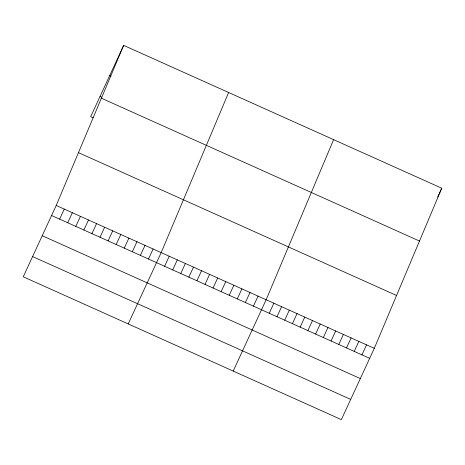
<?xml version="1.0" encoding="UTF-8"?>
<svg xmlns="http://www.w3.org/2000/svg" width="465" height="465" viewBox="0 0 465 465"><rect width="100%" height="100%" fill="white"/><g stroke="black" fill="none" stroke-linecap="round" stroke-linejoin="round"><path stroke-width="0.7" d="M56.201 205.478L123.649 45.372L441.75 188.209L374.302 348.32L341.351 419.628L23.25 276.791L56.201 205.478L374.302 348.32M228.623 92.506L161.175 252.617L128.224 323.925M333.597 139.645L266.149 299.751L233.198 371.064M123.649 45.372L90.698 116.68L93.18 117.796M59.642 219.125L64.275 209.105M67.721 222.752L72.348 212.732M75.795 226.379L80.428 216.359M83.869 230.006L88.501 219.98M91.942 233.633L96.575 223.607M100.016 237.26L104.648 227.234M108.095 240.882L112.728 230.861M116.169 244.509L120.801 234.488M124.242 248.136L128.875 238.115M132.316 251.763L136.948 241.736M140.395 255.39L145.022 245.363M148.469 259.011L153.101 248.99M164.616 266.265L169.248 256.244M172.695 269.892L177.322 259.865M180.769 273.519L185.401 263.492M188.842 277.14L193.475 267.119M196.916 280.767L201.548 270.746M204.995 284.394L209.622 274.373M213.069 288.021L217.701 277.994M221.142 291.648L225.775 281.621M229.216 295.275L233.849 285.248M237.29 298.896L241.922 288.875M245.369 302.523L250.001 292.502M253.442 306.15L258.075 296.129M269.241 313.247L273.873 303.221M276.966 316.712L281.598 306.691M284.69 320.182L289.323 310.161M292.421 323.652L297.048 313.631M300.146 327.122L304.773 317.095M307.871 330.592L312.503 320.565M315.596 334.056L320.228 324.035M323.32 337.526L327.953 327.505M331.045 340.996L335.678 330.975M338.77 344.466L343.402 334.44M346.495 347.936L351.127 337.91M354.22 351.406L358.852 341.38M361.944 354.871L366.577 344.85M437.699 196.98L441.75 188.209M109.67 75.621L110.914 76.179M100.039 96.458L101.905 97.295M101.387 98.208L419.494 241.044M78.457 152.642L396.564 295.484M51.569 215.504L369.675 358.341M42.222 235.726L360.329 378.568M32.596 256.564L350.697 399.406"/></g></svg>
